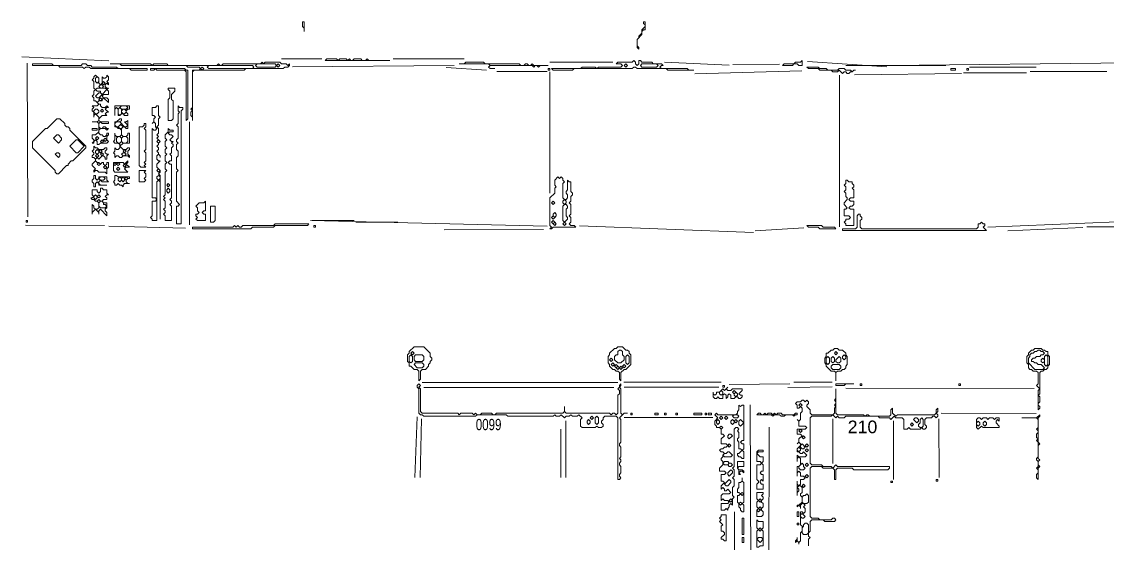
# Model space of a CAD drawing. Extents: x 10 to 1972, y 10 to 1392.
# Drawn here: x 514 to 1186, y 1070 to 1392 of the extents above; entities that cross this region are included whole.
import ezdxf

# ---------------------------------------------------------------- set-up
doc = ezdxf.new("R2010")
doc.units = 0
for name, color, linetype, lineweight in [('OCR_TEXT', 6, 'Continuous', 0), ('TEXT_FALLBACK_OUTLINE', 2, 'Continuous', 0), ('TRACE_CURVE', 6, 'Continuous', 0), ('TRACE_STRAIGHT', 5, 'Continuous', 0), ('TRACE_TEXT_SYMBOL', 6, 'Continuous', 0)]:
    doc.layers.add(name, color=color, linetype=linetype, lineweight=lineweight)
doc.styles.add('wqy-unicode', font='wqy-unicode.lff')

msp = doc.modelspace()

# ---------------------------------------------------------------- linework, layer by layer
at = {"layer": 'TEXT_FALLBACK_OUTLINE', "color": 2}
for points in [[(560, 1359), (559, 1358), (559, 1357), (558, 1356), (559, 1355), (559, 1351), (560, 1350), (559, 1349), (559, 1347), (558, 1346), (559, 1345), (559, 1343), (560, 1343), (562, 1341), (561, 1340), (558, 1340), (559, 1339), (558, 1338), (558, 1337), (559, 1336), (559, 1333), (559, 1334), (560, 1335), (562, 1333), (562, 1331), (561, 1330), (558, 1330), (561, 1330), (562, 1329), (562, 1324), (560, 1322), (558, 1322), (558, 1320), (559, 1319), (559, 1318), (558, 1317), (559, 1317), (559, 1318), (560, 1319), (561, 1318), (561, 1316), (562, 1316), (563, 1317), (567, 1317), (568, 1318), (567, 1319), (567, 1321), (568, 1322), (568, 1323), (567, 1323), (567, 1322), (566, 1321), (565, 1321), (564, 1322), (563, 1322), (562, 1323), (562, 1325), (563, 1326), (566, 1326), (567, 1325), (568, 1326), (567, 1326), (566, 1327), (565, 1327)], [(565, 1327), (564, 1326), (563, 1326), (562, 1327), (562, 1329), (563, 1330), (564, 1329), (568, 1329), (568, 1330), (563, 1330), (562, 1331), (562, 1332), (564, 1334), (567, 1334), (566, 1335), (567, 1336), (568, 1336), (566, 1338), (567, 1339), (568, 1339), (567, 1340), (566, 1339), (564, 1339), (563, 1340), (563, 1341), (562, 1341), (561, 1342), (562, 1343), (564, 1343), (564, 1344), (565, 1345), (568, 1342), (568, 1344), (567, 1345), (565, 1345), (564, 1346), (565, 1347), (568, 1347), (568, 1349), (567, 1350), (568, 1351), (567, 1351), (566, 1352), (566, 1353), (567, 1354), (568, 1353), (568, 1354), (567, 1355), (568, 1356), (568, 1358), (567, 1359), (567, 1358), (566, 1357), (565, 1357), (564, 1358), (564, 1354), (563, 1353), (562, 1354), (562, 1357), (560, 1359)]]:
    msp.add_lwpolyline(points, dxfattribs=at)
for points in [[(560, 1357), (561, 1358), (562, 1357), (562, 1355), (561, 1354), (560, 1355)], [(560, 1350), (561, 1351), (566, 1351), (567, 1350), (564, 1347), (563, 1348), (563, 1349), (561, 1349)], [(562, 1352), (563, 1353), (564, 1353), (565, 1352), (564, 1351), (563, 1351)], [(564, 1354), (565, 1355), (566, 1354), (565, 1353)], [(562, 1348), (563, 1348), (564, 1347), (562, 1345), (561, 1345), (560, 1346)], [(562, 1344), (563, 1345), (564, 1344), (563, 1343)], [(559, 1337), (560, 1338), (561, 1338), (562, 1337), (562, 1336), (561, 1335), (560, 1335), (559, 1336)], [(563, 1337), (564, 1338), (565, 1337), (564, 1336)], [(572, 1340), (572, 1334), (572, 1338), (573, 1339), (574, 1338), (574, 1334), (575, 1334), (576, 1335), (577, 1335), (578, 1334), (580, 1334), (580, 1335), (579, 1336), (579, 1337), (580, 1338), (581, 1338), (581, 1340)], [(574, 1338), (575, 1339), (576, 1338), (576, 1335), (575, 1334), (574, 1335)], [(575, 1339), (576, 1340), (579, 1340), (580, 1339), (579, 1338), (576, 1338)], [(576, 1337), (577, 1338), (578, 1338), (579, 1337), (579, 1336), (578, 1335), (577, 1335), (576, 1336)], [(575, 1332), (573, 1330), (572, 1330), (572, 1327), (573, 1327), (574, 1326), (575, 1326), (576, 1325), (576, 1322), (575, 1321), (573, 1321), (572, 1322), (572, 1323), (572, 1319), (571, 1318), (572, 1317), (574, 1317), (575, 1316), (575, 1314), (574, 1313), (573, 1313), (572, 1314), (572, 1312), (571, 1311), (572, 1310), (572, 1308), (573, 1309), (574, 1309), (575, 1308), (576, 1308), (577, 1309), (580, 1309), (581, 1308), (581, 1309), (580, 1310), (580, 1312), (581, 1313), (581, 1314), (580, 1314), (579, 1313), (577, 1313), (575, 1315), (577, 1317), (581, 1317), (581, 1323), (580, 1323), (580, 1322), (579, 1321), (577, 1321), (576, 1322), (576, 1326), (577, 1327), (578, 1327), (579, 1326), (580, 1326), (580, 1331), (579, 1330), (578, 1330), (580, 1328), (579, 1327), (578, 1327), (575, 1330), (576, 1331), (576, 1332)], [(572, 1329), (573, 1330), (575, 1330), (576, 1329), (574, 1327), (573, 1327), (572, 1328)], [(558, 1326), (561, 1326), (561, 1325), (558, 1325)], [(574, 1327), (575, 1328), (576, 1328), (577, 1327), (576, 1326), (575, 1326)], [(560, 1320), (561, 1321), (562, 1320), (561, 1319)], [(563, 1318), (564, 1319), (565, 1318), (564, 1317)], [(565, 1319), (566, 1320), (567, 1319), (566, 1318)], [(573, 1320), (574, 1321), (575, 1321), (576, 1320), (576, 1318), (575, 1317), (574, 1317), (573, 1318)], [(576, 1320), (577, 1321), (579, 1321), (580, 1320), (580, 1318), (579, 1317), (577, 1317), (576, 1318)], [(559, 1315), (559, 1313), (558, 1312), (559, 1311), (559, 1310), (558, 1309), (558, 1308), (559, 1308), (560, 1307), (560, 1306), (558, 1304), (558, 1303), (560, 1301), (559, 1300), (559, 1299), (560, 1300), (561, 1300), (562, 1299), (566, 1299), (567, 1298), (567, 1301), (568, 1302), (568, 1305), (567, 1305), (567, 1304), (566, 1303), (565, 1304), (565, 1305), (564, 1305), (563, 1304), (562, 1305), (561, 1305), (560, 1306), (560, 1307), (561, 1308), (562, 1307), (564, 1309), (565, 1309), (566, 1308), (566, 1307), (567, 1307), (567, 1309), (568, 1310), (567, 1310), (566, 1311), (566, 1312), (567, 1313), (567, 1314), (566, 1314), (565, 1313), (562, 1313), (561, 1314), (560, 1314)], [(560, 1312), (561, 1313), (562, 1312), (562, 1311), (561, 1310), (560, 1311)], [(560, 1309), (561, 1310), (562, 1309), (561, 1308)], [(562, 1312), (563, 1313), (564, 1312), (563, 1311)], [(563, 1310), (564, 1311), (565, 1310), (564, 1309)], [(576, 1310), (577, 1311), (578, 1311), (579, 1310), (578, 1309), (577, 1309)], [(577, 1312), (578, 1313), (579, 1312), (578, 1311)], [(561, 1304), (562, 1305), (563, 1304), (562, 1303)], [(565, 1302), (566, 1303), (567, 1302), (566, 1301)], [(580, 1306), (578, 1304), (577, 1305), (571, 1305), (571, 1300), (572, 1299), (580, 1299), (578, 1301), (579, 1302), (581, 1302), (579, 1304), (580, 1305)], [(571, 1304), (572, 1305), (573, 1304), (572, 1303)], [(573, 1304), (574, 1305), (575, 1304), (574, 1303)], [(577, 1303), (578, 1304), (579, 1303), (578, 1302)], [(559, 1297), (559, 1295), (558, 1294), (558, 1293), (559, 1292), (559, 1290), (560, 1290), (560, 1292), (561, 1293), (562, 1292), (562, 1291), (567, 1291), (563, 1291), (562, 1292), (562, 1293), (563, 1294), (564, 1293), (568, 1293), (567, 1294), (567, 1296), (562, 1296), (562, 1295), (561, 1294), (560, 1295), (560, 1297)], [(562, 1295), (563, 1296), (565, 1296), (566, 1295), (565, 1294), (563, 1294)], [(572, 1297), (572, 1294), (571, 1293), (572, 1292), (572, 1291), (573, 1291), (574, 1292), (575, 1291), (576, 1291), (577, 1290), (577, 1291), (578, 1292), (581, 1292), (580, 1292), (579, 1293), (579, 1294), (580, 1295), (581, 1295), (581, 1296), (574, 1296), (573, 1297)], [(573, 1301), (574, 1302), (575, 1301), (574, 1300)], [(574, 1295), (575, 1296), (576, 1295), (576, 1294), (575, 1293), (574, 1294)], [(576, 1295), (577, 1296), (578, 1295), (578, 1294), (577, 1293), (576, 1294)], [(578, 1295), (579, 1296), (580, 1295), (579, 1294)], [(563, 1289), (563, 1287), (562, 1286), (561, 1287), (561, 1288), (558, 1288), (558, 1285), (559, 1284), (558, 1283), (557, 1283), (558, 1282), (559, 1282), (560, 1281), (561, 1281), (562, 1280), (562, 1277), (561, 1276), (560, 1276), (559, 1277), (559, 1278), (558, 1279), (558, 1273), (558, 1274), (560, 1276), (562, 1274), (562, 1273), (562, 1275), (563, 1276), (567, 1272), (567, 1274), (566, 1275), (566, 1276), (567, 1277), (567, 1280), (565, 1280), (564, 1281), (565, 1282), (567, 1282), (567, 1283), (566, 1284), (567, 1285), (568, 1285), (567, 1286), (567, 1288), (565, 1288), (564, 1289)], [(559, 1284), (560, 1285), (561, 1284), (561, 1283), (560, 1282), (559, 1283)], [(561, 1284), (562, 1285), (563, 1284), (562, 1283)], [(561, 1281), (562, 1282), (563, 1281), (562, 1280)], [(562, 1280), (563, 1281), (564, 1281), (565, 1280), (565, 1279), (566, 1279), (567, 1278), (566, 1277), (563, 1277), (562, 1278)], [(951, 1166), (949, 1164), (948, 1165), (946, 1163), (944, 1163), (944, 1162), (943, 1161), (942, 1162), (942, 1163), (942, 1160), (943, 1159), (944, 1159), (945, 1160), (946, 1159), (948, 1159), (948, 1161), (949, 1162), (950, 1161), (950, 1159), (951, 1160), (951, 1161), (952, 1162), (953, 1161), (953, 1159), (955, 1159), (956, 1160), (957, 1160), (958, 1159), (959, 1159), (960, 1160), (960, 1161), (959, 1161), (958, 1162), (960, 1164), (960, 1165), (954, 1165), (953, 1164), (951, 1164), (950, 1165)], [(946, 1163), (947, 1164), (948, 1163), (948, 1162), (947, 1161), (946, 1162)], [(948, 1167), (949, 1167), (949, 1166), (948, 1166)], [(954, 1163), (955, 1164), (956, 1163), (955, 1162)], [(955, 1162), (956, 1163), (957, 1162), (957, 1161), (956, 1160), (955, 1161)], [(1106, 1147), (1105, 1146), (1105, 1141), (1106, 1140), (1108, 1142), (1109, 1141), (1119, 1141), (1119, 1142), (1117, 1144), (1117, 1145), (1118, 1146), (1119, 1145), (1119, 1147), (1117, 1147), (1116, 1146), (1115, 1147), (1113, 1147), (1112, 1146), (1111, 1147), (1109, 1147), (1108, 1146), (1107, 1147)], [(1105, 1144), (1106, 1145), (1107, 1144), (1107, 1143), (1106, 1142), (1105, 1143)], [(1109, 1144), (1110, 1145), (1111, 1144), (1111, 1143), (1110, 1142), (1109, 1143)]]:
    msp.add_lwpolyline(points, close=True, dxfattribs=at)
at = {"layer": 'TRACE_CURVE', "color": 6}
for points in [[(598, 1340), (597, 1339), (595, 1339), (595, 1334), (596, 1334), (597, 1333), (596, 1332), (596, 1330), (595, 1329), (596, 1330), (597, 1329), (597, 1327), (598, 1326), (597, 1325), (596, 1325), (595, 1326), (595, 1283), (597, 1283), (598, 1282), (597, 1281), (595, 1281), (595, 1272), (594, 1271), (595, 1270), (595, 1269), (598, 1269), (598, 1293), (599, 1294), (600, 1293), (600, 1270), (600, 1297), (599, 1298), (600, 1299), (600, 1300), (598, 1302), (598, 1304), (600, 1306), (599, 1306), (598, 1307), (598, 1309), (599, 1310), (600, 1309), (600, 1308), (600, 1309), (599, 1310), (599, 1311), (598, 1312), (599, 1313), (599, 1314), (598, 1315), (599, 1316), (599, 1317), (600, 1318), (598, 1320), (599, 1321), (598, 1322), (599, 1323), (599, 1326), (598, 1327), (599, 1328), (599, 1332), (600, 1333), (599, 1334), (599, 1340)], [(611, 1340), (611, 1337), (612, 1336), (611, 1335), (611, 1329), (610, 1328), (611, 1327), (611, 1320), (610, 1319), (610, 1318), (611, 1317), (610, 1316), (610, 1313), (611, 1312), (611, 1309), (610, 1308), (610, 1301), (611, 1300), (610, 1299), (610, 1281), (612, 1279), (611, 1278), (610, 1278), (610, 1267), (613, 1267), (613, 1337), (614, 1338), (614, 1339), (612, 1339)], [(598, 1318), (599, 1319), (600, 1318), (599, 1317)], [(598, 1300), (599, 1301), (600, 1300), (599, 1299)], [(598, 1296), (599, 1297), (600, 1296), (600, 1295), (599, 1294), (598, 1295)], [(995, 1155), (996, 1156), (997, 1155), (996, 1154)], [(954, 1148), (955, 1149), (957, 1149), (958, 1148), (957, 1147), (955, 1147)], [(944, 1145), (945, 1146), (946, 1145), (946, 1144), (945, 1143), (944, 1144)], [(946, 1147), (947, 1148), (948, 1147), (947, 1146)], [(946, 1141), (947, 1142), (948, 1141), (947, 1140)], [(949, 1147), (950, 1148), (951, 1147), (950, 1146)], [(953, 1145), (954, 1146), (955, 1145), (955, 1144), (954, 1143), (953, 1144)], [(955, 1145), (956, 1146), (957, 1145), (956, 1144)], [(958, 1145), (959, 1146), (961, 1144), (959, 1142), (958, 1143)], [(1064, 1143), (1065, 1144), (1066, 1143), (1065, 1142)], [(1066, 1146), (1067, 1147), (1068, 1147), (1069, 1146), (1069, 1145), (1068, 1144)], [(1070, 1146), (1071, 1147), (1072, 1146), (1072, 1142), (1071, 1141), (1070, 1141), (1069, 1142), (1069, 1143), (1070, 1144)], [(951, 1136), (952, 1137), (953, 1137), (954, 1136), (952, 1134), (951, 1135)], [(995, 1139), (996, 1140), (997, 1139), (996, 1138)], [(997, 1135), (998, 1136), (999, 1135), (998, 1134)], [(951, 1130), (952, 1131), (953, 1130), (952, 1129)], [(994, 1128), (995, 1129), (996, 1128), (996, 1127), (995, 1126), (994, 1127)], [(996, 1130), (997, 1131), (999, 1129), (998, 1128), (997, 1128), (996, 1129)], [(999, 1130), (1000, 1131), (1001, 1130), (1000, 1129)], [(950, 1125), (951, 1126), (952, 1126), (954, 1124), (953, 1123), (949, 1123), (948, 1124), (949, 1125)], [(999, 1127), (1000, 1128), (1001, 1127), (1000, 1126)], [(948, 1119), (949, 1120), (951, 1120), (952, 1119), (951, 1118), (949, 1118)], [(951, 1118), (952, 1119), (953, 1119), (954, 1118), (953, 1117), (952, 1117)], [(953, 1115), (954, 1114), (954, 1113), (952, 1111), (951, 1112), (951, 1113)], [(997, 1119), (998, 1118), (998, 1117), (999, 1116), (998, 1115), (996, 1115), (995, 1116), (995, 1117)], [(999, 1118), (1000, 1119), (1001, 1118), (1000, 1117)], [(952, 1109), (953, 1108), (953, 1107), (951, 1105), (950, 1105), (949, 1106)], [(999, 1111), (1000, 1112), (1001, 1111), (1000, 1110)], [(997, 1105), (998, 1106), (999, 1105), (998, 1104)], [(952, 1096), (953, 1097), (954, 1096), (953, 1095)], [(999, 1099), (1000, 1100), (1001, 1099), (1001, 1095), (1000, 1094), (998, 1094), (997, 1095), (997, 1098), (998, 1099)], [(996, 1087), (997, 1088), (999, 1086), (998, 1085), (997, 1085), (996, 1086)], [(998, 1081), (999, 1082), (1000, 1082), (1001, 1081), (1001, 1076), (1000, 1075), (998, 1075), (997, 1076), (997, 1079), (998, 1080)]]:
    msp.add_lwpolyline(points, close=True, dxfattribs=at)
for points in [[(1018, 1165), (1018, 1159), (1017, 1158), (1018, 1157), (1018, 1156), (1017, 1155), (1018, 1154), (1017, 1153), (1017, 1150), (1016, 1149), (1003, 1149), (1002, 1150), (1002, 1152), (1000, 1154), (1000, 1155), (1001, 1156), (1001, 1157), (1000, 1158), (999, 1157), (998, 1158), (997, 1158), (996, 1157), (994, 1157), (993, 1156), (994, 1155), (994, 1153), (995, 1153), (996, 1154), (997, 1153), (997, 1151), (996, 1150), (996, 1146), (995, 1145), (994, 1146), (995, 1145), (995, 1142), (999, 1142), (1000, 1141), (999, 1140), (994, 1140), (994, 1137), (996, 1137), (997, 1136), (995, 1134), (995, 1132), (994, 1131), (995, 1132), (996, 1131), (996, 1130), (994, 1128), (994, 1126), (995, 1126), (996, 1125), (997, 1125), (998, 1126), (1000, 1124), (999, 1123), (995, 1123), (994, 1124), (994, 1120), (994, 1122), (995, 1123), (996, 1122), (996, 1118)], [(1073, 1143), (1073, 1146), (1074, 1147), (1077, 1147), (1078, 1148), (1079, 1148), (1080, 1147), (1081, 1148), (1081, 1149), (1080, 1150), (1081, 1151), (1081, 1153), (1080, 1152), (1080, 1150), (1079, 1149), (1056, 1149), (1055, 1148), (1053, 1150), (1053, 1153), (1052, 1152), (1052, 1149), (1051, 1148), (1039, 1148), (1038, 1149), (1037, 1149), (1036, 1148), (1035, 1149), (1019, 1149), (1018, 1150), (1018, 1165)], [(958, 1155), (958, 1152), (957, 1151), (957, 1150), (956, 1149), (945, 1149), (944, 1150), (943, 1149), (945, 1147), (943, 1145), (943, 1143), (944, 1142), (944, 1141), (946, 1141), (947, 1140), (947, 1137), (948, 1137), (949, 1136), (947, 1134), (947, 1131), (950, 1131), (951, 1130), (950, 1129), (949, 1129), (948, 1128), (947, 1128), (946, 1127), (947, 1126), (948, 1126), (949, 1125), (948, 1124), (948, 1123), (947, 1122), (947, 1121), (948, 1120), (948, 1118), (946, 1116), (946, 1114), (949, 1114), (950, 1113), (949, 1112), (947, 1112), (947, 1108), (948, 1108), (949, 1107), (947, 1105), (947, 1103), (948, 1104), (949, 1103), (949, 1102), (950, 1102), (951, 1103), (953, 1101), (952, 1100), (948, 1100), (947, 1099), (947, 1096), (948, 1097), (949, 1096), (951, 1096), (952, 1095), (951, 1094), (947, 1094), (947, 1090)], [(947, 1090), (949, 1090), (950, 1091), (951, 1090), (951, 1091), (952, 1092), (952, 1093), (953, 1094), (954, 1093), (954, 1097), (955, 1098), (954, 1099), (954, 1104), (955, 1105), (955, 1109), (954, 1110), (955, 1111), (955, 1115), (954, 1116), (955, 1117), (955, 1140), (956, 1141), (957, 1141), (958, 1140), (957, 1139), (958, 1138), (958, 1135), (957, 1134), (957, 1133), (958, 1132), (958, 1128), (959, 1128), (960, 1127), (958, 1125), (957, 1125), (957, 1124), (958, 1123), (959, 1123), (960, 1122), (961, 1122), (961, 1126), (960, 1127), (961, 1128), (961, 1131), (960, 1131), (959, 1132), (960, 1133), (961, 1133), (961, 1155), (960, 1155), (959, 1154), (958, 1155)], [(1002, 1083), (1003, 1084), (1010, 1084), (1011, 1083), (1017, 1083), (1018, 1084), (1017, 1085), (1016, 1085), (1015, 1084), (1008, 1084), (1007, 1085), (1003, 1085), (1002, 1086), (1002, 1116), (1003, 1117), (1009, 1117), (1010, 1116), (1016, 1116), (1017, 1115), (1017, 1109), (1018, 1109), (1018, 1115), (1019, 1116), (1028, 1116), (1029, 1115), (1050, 1115), (1051, 1116), (1051, 1117), (1019, 1117), (1018, 1118), (1016, 1116), (1015, 1117), (1010, 1117), (1009, 1118), (1003, 1118), (1002, 1119), (1002, 1147), (1003, 1148), (1015, 1148), (1016, 1149), (1018, 1147), (1019, 1148), (1020, 1147), (1023, 1147), (1024, 1148), (1044, 1148), (1045, 1147), (1051, 1147), (1052, 1146), (1054, 1148), (1055, 1147), (1059, 1147), (1060, 1146), (1060, 1140), (1062, 1140), (1063, 1141), (1064, 1140), (1070, 1140), (1071, 1141), (1072, 1140), (1073, 1140), (1074, 1141), (1074, 1142), (1073, 1143)], [(996, 1118), (995, 1117), (994, 1117), (994, 1111), (994, 1113), (995, 1114), (996, 1113), (996, 1111), (998, 1111), (999, 1110), (998, 1109), (996, 1109), (996, 1106), (995, 1105), (994, 1106), (994, 1108), (994, 1099), (994, 1101), (995, 1102), (995, 1103), (994, 1104), (995, 1105), (996, 1105), (997, 1104), (997, 1101), (996, 1100), (996, 1099), (997, 1098), (997, 1095), (995, 1093), (994, 1093), (994, 1092), (995, 1093), (996, 1092), (996, 1091), (996, 1093), (997, 1094), (998, 1094), (999, 1093), (998, 1092), (999, 1091), (999, 1089), (998, 1088), (997, 1089), (996, 1089), (996, 1081), (997, 1080), (997, 1077), (996, 1076), (996, 1071), (995, 1070), (994, 1071), (994, 1073), (994, 1072), (993, 1071), (993, 1070), (994, 1071), (995, 1070), (995, 1069)], [(1001, 1068), (1001, 1072), (1002, 1073), (1001, 1074), (1001, 1076), (1002, 1077), (1002, 1083)]]:
    msp.add_lwpolyline(points, dxfattribs=at)
at = {"layer": 'TRACE_STRAIGHT', "color": 5}
for p, q in [((514.33, 1370.36), (568.13, 1367.72)), ((517.74, 1366.38), (518.18, 1271.37)), ((675, 1369), (700, 1369)), ((681.89, 1364.09), (781.89, 1364.89)), ((744, 1369), (788, 1369)), ((776.86, 1363.64), (801.92, 1362.02)), ((841, 1367), (880, 1367)), ((911.84, 1366.96), (951.93, 1365.13)), ((954.12, 1365.61), (983.12, 1365.69)), ((1000.44, 1367.43), (1049.39, 1364.1)), ((1024, 1365), (1086, 1365)), ((1050.61, 1364.89), (1200.59, 1366.61)), ((1100.62, 1363.88), (1141.88, 1363.88)), ((808.12, 1361.18), (839.38, 1361.26)), ((841, 1361), (841, 1286)), ((930.6, 1359.76), (996.87, 1361.53)), ((1020.12, 1358.88), (1020.2, 1265.12)), ((1029.35, 1359.08), (1095.64, 1360.08)), ((1096.88, 1360.44), (1135.88, 1360.36)), ((1138.12, 1361.21), (1185.63, 1361.19)), ((618.12, 1330.12), (618.14, 1266.37)), ((516.61, 1266.13), (565.63, 1266.06)), ((568.13, 1265.54), (615.67, 1264.43)), ((692.91, 1269.03), (839.35, 1265.5)), ((694, 1269), (720, 1269)), ((721, 1268), (747, 1268)), ((775.62, 1263.4), (837.13, 1263.44)), ((859.4, 1265.8), (966.89, 1261.74)), ((968.04, 1262.76), (998.16, 1264.54)), ((1111.83, 1264.91), (1191.9, 1268.22)), ((1124.32, 1262.76), (1170.64, 1264.72)), ((1173.13, 1265.19), (1198.13, 1265.11)), ((762, 1169), (883, 1169)), ((886.87, 1169.09), (946.88, 1169.13)), ((991.87, 1169.15), (1015.63, 1169.11)), ((763.12, 1165.89), (880.63, 1165.84)), ((886.88, 1166.06), (945.63, 1166.12)), ((951.87, 1167.76), (989.38, 1168.17)), ((988.12, 1165.9), (1015.63, 1166.19)), ((1024.12, 1165.38), (1140.63, 1165.22)), ((964.99, 1155.13), (965.44, 1042.62)), ((1083.12, 1149.97), (1141.88, 1149.75)), ((757.53, 1110.1), (758.85, 1147.64)), ((760.71, 1110.12), (761.56, 1146.38)), ((850.88, 1110.12), (850.92, 1145.13)), ((886.88, 1147.31), (941.88, 1147.32)), ((1016.08, 1146.38), (1016.14, 1118.87)), ((1053.57, 1145.13), (1053.62, 1108.87)), ((1081.67, 1146.38), (1081.76, 1110.12)), ((847.86, 1110.12), (847.86, 1140.12)), ((976.53, 1036.37), (976.59, 1141.38)), ((955.13, 1088.87), (955.23, 1041.38))]:
    msp.add_line(p, q, dxfattribs=at)
at = {"layer": 'TRACE_TEXT_SYMBOL', "color": 6}
for points in [[(688, 1392), (688, 1389), (689, 1388), (689, 1386), (689, 1392)], [(899, 1392), (899, 1391), (900, 1390), (900, 1389), (898, 1387), (898, 1385), (896, 1383), (896, 1382), (895, 1381), (895, 1376), (896, 1375), (896, 1376), (895, 1377), (895, 1381), (898, 1384), (898, 1386), (899, 1387), (900, 1387), (900, 1392)], [(521, 1366), (521, 1365), (537, 1365), (538, 1364), (552, 1364), (553, 1363), (554, 1364), (556, 1364), (557, 1363), (581, 1363), (582, 1362), (592, 1362), (592, 1363), (574, 1363), (573, 1364), (558, 1364), (557, 1365), (555, 1365), (554, 1366), (552, 1366), (551, 1365), (534, 1365), (533, 1366)], [(663, 1367), (662, 1366), (639, 1366), (638, 1365), (637, 1365), (636, 1366), (635, 1365), (605, 1365), (604, 1366), (596, 1366), (595, 1365), (594, 1366), (569, 1366), (575, 1366), (576, 1365), (616, 1365), (617, 1364), (624, 1364), (625, 1363), (624, 1362), (620, 1362), (620, 1339), (619, 1338), (620, 1337), (619, 1336), (619, 1334), (620, 1333), (620, 1331), (620, 1361), (621, 1362), (652, 1362), (653, 1363), (676, 1363), (677, 1364), (679, 1364), (680, 1365), (680, 1366), (679, 1365), (678, 1366), (675, 1366), (674, 1367), (665, 1367), (664, 1366)], [(625, 1363), (626, 1364), (627, 1363), (626, 1362)], [(629, 1364), (630, 1365), (657, 1365), (658, 1364), (657, 1363), (630, 1363)], [(659, 1365), (660, 1366), (671, 1366), (672, 1365), (671, 1364), (660, 1364)], [(672, 1365), (673, 1366), (674, 1365), (673, 1364)], [(703, 1369), (702, 1368), (742, 1368), (729, 1368), (728, 1369), (727, 1368), (725, 1368), (724, 1369), (720, 1369), (719, 1368), (718, 1368), (717, 1369), (716, 1368), (715, 1369), (711, 1369), (710, 1368), (709, 1369)], [(789, 1367), (788, 1366), (785, 1366), (803, 1366), (804, 1365), (803, 1364), (804, 1363), (807, 1363), (804, 1363), (803, 1364), (804, 1365), (830, 1365), (831, 1364), (832, 1365), (833, 1365), (834, 1364), (835, 1365), (840, 1365), (831, 1365), (830, 1366), (829, 1365), (828, 1365), (827, 1366), (826, 1366), (825, 1365), (823, 1365), (822, 1366), (801, 1366), (800, 1367)], [(893, 1368), (892, 1367), (883, 1367), (882, 1366), (885, 1366), (886, 1365), (885, 1364), (871, 1364), (870, 1363), (869, 1364), (861, 1364), (860, 1363), (842, 1363), (843, 1362), (855, 1362), (856, 1363), (892, 1363), (893, 1364), (894, 1364), (895, 1363), (913, 1363), (914, 1362), (930, 1362), (927, 1362), (926, 1363), (910, 1363), (909, 1364), (910, 1365), (911, 1365), (910, 1366), (905, 1366), (904, 1367), (898, 1367), (897, 1368), (896, 1368), (896, 1366), (895, 1365), (894, 1366), (894, 1367)], [(887, 1365), (888, 1366), (889, 1365), (888, 1364)], [(897, 1365), (898, 1366), (907, 1366), (908, 1365), (907, 1364), (898, 1364)], [(997, 1368), (996, 1367), (993, 1367), (992, 1366), (986, 1366), (985, 1365), (991, 1365), (992, 1366), (994, 1366), (995, 1365), (997, 1365)], [(1000, 1364), (1001, 1363), (1007, 1363), (1008, 1362), (1015, 1362), (1016, 1361), (1019, 1361), (1020, 1362), (1022, 1360), (1023, 1361), (1024, 1361), (1025, 1360), (1026, 1360), (1027, 1361), (1028, 1361), (1029, 1362), (1030, 1362), (1029, 1362), (1028, 1361), (1027, 1362), (1024, 1362), (1023, 1363), (1020, 1363), (1019, 1362), (1013, 1362), (1012, 1363), (1008, 1363), (1007, 1364)], [(594, 1363), (594, 1362), (596, 1362), (597, 1363), (598, 1362), (615, 1362), (616, 1361), (616, 1331), (617, 1332), (617, 1362), (616, 1362), (615, 1363)], [(840, 1363), (841, 1363), (841, 1362), (840, 1362)], [(1089, 1363), (1092, 1363), (1092, 1362), (1089, 1362)], [(1099, 1363), (1100, 1363), (1100, 1362), (1099, 1362)], [(605, 1351), (605, 1350), (606, 1349), (606, 1345), (605, 1344), (605, 1331), (607, 1331), (608, 1332), (608, 1343), (607, 1344), (607, 1347), (609, 1349), (609, 1351)], [(536, 1332), (530, 1326), (529, 1326), (521, 1318), (521, 1314), (535, 1300), (535, 1299), (536, 1298), (537, 1298), (542, 1303), (543, 1303), (543, 1304), (545, 1306), (546, 1306), (554, 1314), (554, 1315), (544, 1325), (544, 1326), (543, 1327), (542, 1327), (541, 1328), (541, 1329), (538, 1332)], [(590, 1329), (590, 1328), (589, 1327), (587, 1327), (587, 1303), (588, 1302), (591, 1302), (590, 1303), (591, 1304), (590, 1305), (591, 1306), (591, 1311), (590, 1312), (591, 1313), (591, 1325), (590, 1326), (591, 1327), (591, 1329)], [(605, 1326), (605, 1324), (603, 1322), (603, 1320), (604, 1319), (603, 1318), (603, 1315), (604, 1314), (603, 1313), (603, 1311), (604, 1310), (603, 1309), (603, 1306), (604, 1305), (603, 1304), (603, 1301), (604, 1300), (603, 1299), (603, 1285), (602, 1284), (603, 1283), (602, 1282), (603, 1281), (603, 1277), (602, 1276), (603, 1275), (603, 1274), (602, 1273), (603, 1272), (603, 1269), (607, 1269), (607, 1278), (606, 1279), (607, 1280), (607, 1281), (606, 1282), (607, 1283), (607, 1304), (606, 1304), (605, 1305), (606, 1306), (607, 1306), (607, 1309), (606, 1310), (607, 1311), (607, 1314), (608, 1315), (608, 1316), (607, 1317), (608, 1318), (607, 1318), (606, 1319), (608, 1321), (607, 1322), (606, 1322), (605, 1323), (606, 1324), (608, 1324), (608, 1325), (606, 1325)], [(536, 1322), (537, 1322), (539, 1320), (539, 1319), (537, 1317), (534, 1320)], [(548, 1319), (549, 1319), (553, 1315), (549, 1311), (548, 1311), (544, 1315)], [(535, 1310), (536, 1311), (537, 1311), (538, 1310), (538, 1309), (537, 1308)], [(587, 1300), (587, 1293), (590, 1293), (591, 1294), (590, 1295), (591, 1296), (591, 1298), (590, 1299), (591, 1300)], [(846, 1296), (844, 1294), (844, 1291), (845, 1290), (844, 1289), (844, 1286), (841, 1283), (841, 1266), (842, 1265), (841, 1264), (842, 1264), (843, 1265), (857, 1265), (856, 1266), (854, 1266), (853, 1267), (854, 1268), (854, 1271), (853, 1272), (854, 1273), (854, 1279), (853, 1280), (854, 1281), (854, 1284), (855, 1285), (855, 1286), (854, 1287), (854, 1293), (853, 1293), (852, 1294), (852, 1288), (851, 1287), (851, 1286), (852, 1285), (852, 1283), (851, 1282), (850, 1282), (849, 1283), (849, 1292), (850, 1293), (849, 1294), (849, 1295), (848, 1296), (847, 1295)], [(604, 1291), (605, 1292), (606, 1291), (605, 1290)], [(1024, 1294), (1024, 1292), (1023, 1291), (1024, 1290), (1024, 1288), (1023, 1287), (1024, 1286), (1024, 1284), (1025, 1283), (1025, 1282), (1023, 1280), (1023, 1279), (1025, 1277), (1024, 1276), (1023, 1276), (1023, 1272), (1026, 1272), (1027, 1271), (1026, 1270), (1024, 1270), (1024, 1269), (1023, 1268), (1024, 1267), (1024, 1266), (1029, 1266), (1029, 1276), (1027, 1276), (1026, 1277), (1027, 1278), (1028, 1278), (1029, 1279), (1029, 1281), (1027, 1281), (1026, 1282), (1027, 1283), (1029, 1283), (1029, 1288), (1028, 1289), (1029, 1290), (1029, 1291), (1028, 1292), (1028, 1293), (1026, 1293), (1025, 1294)], [(604, 1288), (605, 1289), (606, 1288), (606, 1287), (605, 1286), (604, 1287)], [(628, 1281), (627, 1280), (624, 1280), (622, 1278), (623, 1277), (623, 1275), (624, 1274), (623, 1273), (622, 1273), (622, 1272), (623, 1271), (622, 1270), (623, 1269), (628, 1269), (628, 1273), (627, 1273), (626, 1274), (627, 1275), (628, 1275)], [(631, 1278), (631, 1268), (633, 1268), (634, 1269), (634, 1278)], [(842, 1280), (843, 1281), (844, 1280), (843, 1279)], [(849, 1281), (850, 1282), (851, 1281), (851, 1280), (850, 1279), (849, 1280)], [(849, 1278), (850, 1279), (851, 1279), (852, 1278), (852, 1277), (851, 1276), (851, 1272), (852, 1271), (852, 1270), (850, 1268), (849, 1269)], [(842, 1271), (843, 1272), (844, 1271), (843, 1270)], [(843, 1273), (844, 1274), (845, 1273), (845, 1272), (844, 1271), (843, 1272)], [(1032, 1273), (1031, 1272), (1031, 1265), (1030, 1264), (1022, 1264), (1022, 1263), (1111, 1263), (1109, 1265), (1110, 1266), (1110, 1267), (1109, 1267), (1108, 1268), (1107, 1267), (1106, 1267), (1106, 1265), (1105, 1264), (1034, 1264), (1033, 1265), (1033, 1269), (1034, 1270), (1034, 1271), (1033, 1272), (1033, 1273)], [(517, 1269), (518, 1269), (518, 1268), (517, 1268)], [(671, 1267), (670, 1266), (651, 1266), (650, 1265), (649, 1265), (648, 1266), (647, 1265), (646, 1266), (645, 1265), (620, 1265), (620, 1264), (656, 1264), (657, 1265), (670, 1265), (671, 1266), (691, 1266), (692, 1267)], [(695, 1266), (696, 1266), (696, 1265), (695, 1265)], [(842, 1268), (843, 1269), (844, 1268), (843, 1267)], [(843, 1267), (844, 1268), (845, 1267), (844, 1266)], [(849, 1267), (850, 1268), (851, 1267), (850, 1266)], [(1000, 1266), (1001, 1265), (1007, 1265), (1008, 1264), (1018, 1264), (1017, 1265), (1010, 1265), (1009, 1266)], [(757, 1191), (754, 1188), (754, 1187), (753, 1186), (753, 1182), (754, 1181), (754, 1179), (755, 1179), (757, 1177), (759, 1177), (760, 1176), (760, 1170), (761, 1171), (761, 1176), (762, 1177), (764, 1177), (766, 1179), (766, 1180), (767, 1181), (767, 1182), (768, 1183), (768, 1184), (767, 1185), (767, 1187), (763, 1191)], [(883, 1191), (882, 1190), (881, 1190), (878, 1187), (878, 1186), (877, 1185), (877, 1181), (878, 1180), (878, 1179), (880, 1177), (881, 1177), (882, 1176), (883, 1176), (884, 1175), (884, 1171), (885, 1170), (885, 1175), (887, 1177), (888, 1177), (891, 1180), (891, 1186), (890, 1187), (890, 1188), (889, 1189), (888, 1189), (886, 1191)], [(883, 1188), (884, 1189), (885, 1189), (886, 1188), (886, 1186), (887, 1185), (887, 1183), (885, 1181), (883, 1181), (881, 1183), (881, 1185), (882, 1186), (883, 1186)], [(1017, 1190), (1016, 1189), (1015, 1189), (1013, 1187), (1012, 1187), (1012, 1185), (1011, 1184), (1011, 1181), (1012, 1180), (1012, 1179), (1015, 1176), (1017, 1176), (1018, 1175), (1018, 1170), (1018, 1175), (1019, 1176), (1021, 1176), (1022, 1177), (1023, 1177), (1024, 1178), (1024, 1179), (1025, 1180), (1025, 1185), (1024, 1186), (1024, 1187), (1022, 1189), (1020, 1189), (1019, 1190)], [(1141, 1190), (1140, 1189), (1139, 1189), (1137, 1187), (1137, 1186), (1136, 1185), (1136, 1181), (1137, 1180), (1137, 1178), (1138, 1177), (1139, 1177), (1140, 1176), (1142, 1176), (1143, 1175), (1143, 1168), (1142, 1167), (1144, 1165), (1143, 1164), (1143, 1152), (1144, 1153), (1144, 1154), (1143, 1155), (1143, 1156), (1144, 1157), (1144, 1160), (1143, 1161), (1144, 1162), (1144, 1175), (1145, 1176), (1146, 1176), (1147, 1177), (1148, 1177), (1149, 1178), (1149, 1179), (1150, 1180), (1150, 1185), (1149, 1186), (1149, 1188), (1148, 1188), (1147, 1189), (1146, 1189), (1145, 1190)], [(1142, 1188), (1143, 1189), (1144, 1189), (1145, 1188), (1146, 1188), (1147, 1187), (1146, 1186), (1145, 1186), (1144, 1185), (1142, 1185), (1141, 1184), (1140, 1184), (1139, 1183), (1139, 1182), (1140, 1182), (1141, 1181), (1142, 1181), (1143, 1180), (1145, 1180), (1147, 1178), (1146, 1177), (1141, 1177), (1137, 1181), (1137, 1184), (1138, 1185), (1138, 1186), (1139, 1187), (1140, 1187), (1141, 1188)], [(754, 1185), (755, 1186), (756, 1185), (756, 1182), (755, 1181), (754, 1182)], [(755, 1187), (756, 1188), (757, 1187), (756, 1186)], [(757, 1185), (758, 1186), (762, 1186), (763, 1185), (763, 1183), (762, 1182), (758, 1182), (757, 1183)], [(878, 1183), (879, 1184), (880, 1183), (879, 1182)], [(888, 1185), (889, 1186), (890, 1185), (890, 1181), (889, 1180), (888, 1181)], [(1012, 1184), (1013, 1185), (1014, 1184), (1014, 1181), (1013, 1180), (1012, 1181)], [(1015, 1184), (1016, 1185), (1017, 1184), (1017, 1182), (1016, 1181), (1015, 1182)], [(1017, 1187), (1018, 1188), (1019, 1187), (1018, 1186)], [(1020, 1185), (1021, 1184), (1021, 1182), (1020, 1181), (1019, 1181), (1018, 1182), (1018, 1183)], [(1022, 1185), (1023, 1186), (1024, 1185), (1024, 1184), (1023, 1183), (1022, 1184)], [(1145, 1183), (1146, 1184), (1147, 1183), (1147, 1182), (1146, 1181), (1145, 1182)], [(1147, 1185), (1148, 1186), (1149, 1185), (1149, 1180), (1148, 1179), (1147, 1180)], [(757, 1180), (758, 1181), (762, 1181), (763, 1180), (763, 1179), (762, 1178), (759, 1178)], [(879, 1180), (880, 1181), (881, 1180), (880, 1179)], [(881, 1179), (882, 1180), (883, 1179), (882, 1178)], [(882, 1178), (883, 1179), (884, 1178), (883, 1177)], [(884, 1178), (885, 1179), (886, 1178), (885, 1177)], [(886, 1179), (887, 1180), (888, 1179), (887, 1178)], [(1015, 1179), (1016, 1180), (1020, 1180), (1021, 1179), (1021, 1178), (1020, 1177), (1016, 1177), (1015, 1178)], [(1018, 1168), (1018, 1167), (1023, 1167), (1024, 1168), (1029, 1168)], [(1033, 1168), (1034, 1168), (1034, 1167), (1033, 1167)], [(1094, 1168), (1095, 1168), (1095, 1167), (1094, 1167)], [(891, 1150), (892, 1150), (892, 1149), (891, 1149)], [(906, 1150), (908, 1150), (908, 1149), (906, 1149)], [(912, 1150), (913, 1150), (913, 1149), (912, 1149)], [(919, 1150), (920, 1150), (920, 1149), (919, 1149)], [(930, 1150), (935, 1150), (935, 1149), (930, 1149)], [(937, 1150), (938, 1150), (938, 1149), (937, 1149)], [(939, 1150), (941, 1150), (941, 1149), (939, 1149)], [(970, 1150), (969, 1149), (978, 1149), (979, 1148), (980, 1149), (983, 1149), (984, 1148), (986, 1148), (987, 1149), (991, 1149), (992, 1148), (993, 1149), (994, 1149), (994, 1150), (993, 1150), (992, 1149), (985, 1149), (984, 1150), (982, 1150), (981, 1149), (980, 1150), (979, 1149), (978, 1150), (976, 1150), (975, 1149), (974, 1150), (973, 1149), (972, 1149), (971, 1150)], [(1144, 1149), (1142, 1147), (1133, 1147), (1142, 1147), (1143, 1146), (1143, 1141), (1142, 1140), (1143, 1139), (1143, 1138), (1142, 1137), (1142, 1135), (1143, 1134), (1142, 1133), (1143, 1132), (1143, 1123), (1142, 1122), (1142, 1121), (1143, 1120), (1143, 1117), (1142, 1116), (1143, 1115), (1143, 1113), (1142, 1112), (1142, 1110), (1143, 1109), (1143, 1116), (1144, 1117), (1143, 1118), (1143, 1120), (1144, 1121), (1143, 1122), (1143, 1130), (1144, 1131), (1143, 1132), (1143, 1147), (1144, 1148)], [(864, 1145), (865, 1146), (866, 1145), (866, 1144), (865, 1143), (864, 1144)], [(866, 1147), (867, 1148), (868, 1147), (867, 1146)], [(869, 1147), (870, 1148), (871, 1147), (871, 1144), (870, 1143), (869, 1144)], [(970, 1127), (969, 1126), (969, 1120), (971, 1120), (972, 1119), (971, 1118), (969, 1118), (969, 1109), (970, 1108), (970, 1107), (969, 1106), (969, 1103), (973, 1103), (973, 1106), (972, 1106), (971, 1107), (971, 1108), (972, 1109), (973, 1108), (973, 1112), (972, 1112), (971, 1113), (972, 1114), (973, 1114), (973, 1118), (972, 1119), (973, 1120), (973, 1123), (971, 1123), (969, 1125), (970, 1126), (973, 1126), (973, 1127)], [(957, 1120), (957, 1116), (958, 1115), (958, 1112), (959, 1112), (958, 1113), (959, 1114), (960, 1114), (961, 1113), (961, 1114), (960, 1115), (958, 1115), (957, 1116), (958, 1117), (961, 1117), (961, 1120)], [(960, 1110), (960, 1108), (959, 1107), (958, 1107), (958, 1104), (957, 1103), (957, 1101), (958, 1101), (959, 1100), (958, 1099), (957, 1099), (957, 1095), (958, 1094), (958, 1092), (959, 1091), (959, 1090), (960, 1089), (961, 1089), (961, 1093), (960, 1094), (961, 1095), (961, 1107), (960, 1108)], [(1052, 1108), (1053, 1108), (1053, 1107), (1052, 1107)], [(1080, 1109), (1081, 1109), (1081, 1108), (1080, 1108)], [(958, 1094), (959, 1095), (960, 1094), (959, 1093)], [(959, 1100), (960, 1101), (961, 1100), (960, 1099)], [(969, 1101), (969, 1097), (970, 1096), (969, 1095), (969, 1092), (970, 1091), (969, 1090), (969, 1086), (972, 1086), (973, 1087), (973, 1089), (972, 1090), (972, 1091), (973, 1092), (973, 1094), (972, 1095), (972, 1096), (973, 1097), (973, 1098), (972, 1099), (973, 1100), (973, 1101)], [(970, 1096), (971, 1097), (972, 1096), (971, 1095)], [(969, 1090), (970, 1091), (971, 1090), (970, 1089)], [(970, 1091), (971, 1092), (972, 1091), (971, 1090)], [(994, 1089), (995, 1089), (995, 1086), (994, 1086)], [(947, 1087), (947, 1086), (946, 1085), (947, 1084), (946, 1083), (948, 1081), (947, 1080), (947, 1077), (948, 1077), (949, 1076), (949, 1075), (947, 1073), (947, 1072), (948, 1072), (949, 1071), (950, 1071), (950, 1087)], [(960, 1085), (960, 1075), (961, 1075), (961, 1085)], [(969, 1084), (969, 1079), (970, 1078), (969, 1077), (969, 1067), (970, 1067), (971, 1068), (973, 1068), (973, 1077), (972, 1078), (973, 1079), (973, 1083), (970, 1083)], [(994, 1082), (995, 1082), (995, 1081), (994, 1081)], [(970, 1078), (971, 1079), (972, 1078), (971, 1077)], [(960, 1073), (960, 1070), (961, 1070), (961, 1073)], [(969, 1072), (970, 1073), (972, 1073), (973, 1072), (971, 1070)]]:
    msp.add_lwpolyline(points, close=True, dxfattribs=at)
for points in [[(760, 1168), (759, 1167), (759, 1166), (760, 1165), (760, 1150), (761, 1149), (762, 1149), (763, 1148), (795, 1148), (796, 1149), (814, 1149), (815, 1148), (843, 1148), (844, 1149), (845, 1148), (847, 1148), (848, 1149), (850, 1147), (851, 1148), (853, 1148), (854, 1149), (855, 1148), (858, 1148), (859, 1149), (861, 1147), (860, 1146), (860, 1142), (861, 1141), (869, 1141), (870, 1142), (871, 1141), (873, 1141), (874, 1142), (874, 1143), (873, 1144), (873, 1145), (874, 1146), (874, 1147), (875, 1148), (882, 1148), (883, 1147), (883, 1109), (884, 1109), (885, 1110), (884, 1111), (884, 1112), (885, 1113), (885, 1117), (884, 1118), (884, 1119), (885, 1120), (885, 1121), (884, 1122), (885, 1123), (885, 1129), (884, 1130), (884, 1131), (885, 1132), (885, 1146), (884, 1147), (887, 1150), (889, 1150), (887, 1150), (886, 1149)], [(886, 1149), (885, 1150), (885, 1165), (884, 1166), (885, 1167), (885, 1168), (884, 1167), (884, 1166), (883, 1165), (884, 1164), (884, 1162), (883, 1161), (883, 1150), (882, 1149), (881, 1150), (880, 1150), (879, 1149), (878, 1150), (851, 1150), (850, 1151), (850, 1154), (850, 1151), (849, 1150), (808, 1150), (807, 1149), (806, 1149), (805, 1150), (799, 1150), (798, 1149), (796, 1149), (795, 1150), (794, 1149), (793, 1150), (786, 1150), (785, 1149), (784, 1150), (762, 1150), (761, 1151), (761, 1165), (760, 1166), (761, 1167), (760, 1168)]]:
    msp.add_lwpolyline(points, dxfattribs=at)

# ---------------------------------------------------------------- texts
at = {"layer": 'OCR_TEXT', "color": 6, "style": 'wqy-unicode'}
for s, height, width, p in [('0099', 7.02, 0.759051, (795.21, 1139.41)), ('210', 7.8, 1.054554, (1025.22, 1137.57))]:
    msp.add_text(s, height=height, dxfattribs=dict(at, width=width)).set_placement(p)

doc.saveas('drawing.dxf')
